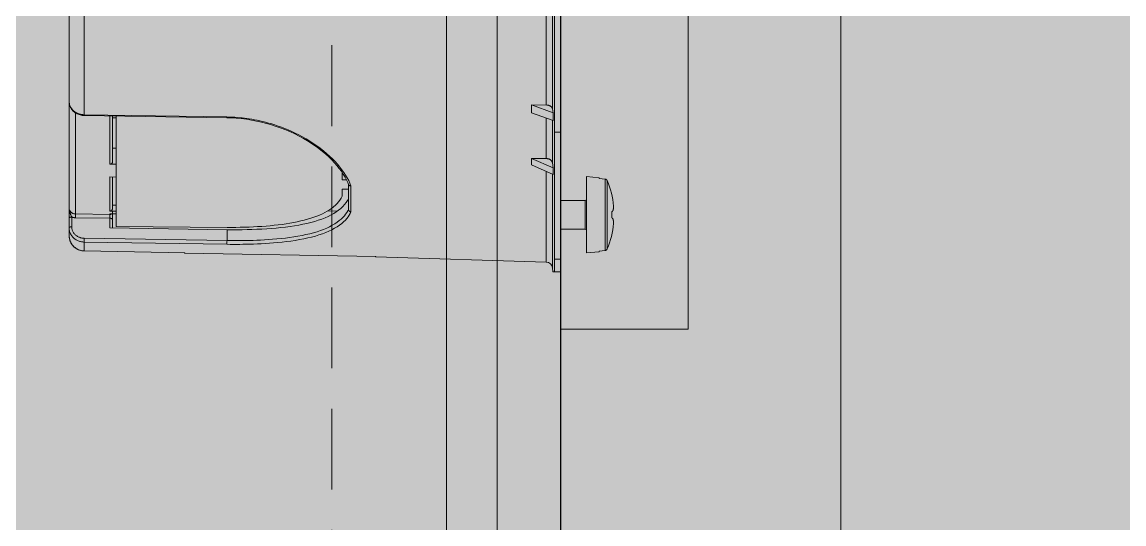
# Model space of a CAD drawing. Header units: millimetres. Extents: x -853320 to 19484, y -510814 to 9708.
# Drawn here: x 10873.5 to 10960.1, y 7686.5 to 7726 of the extents above; entities that cross this region are included whole.
import ezdxf

# ---------------------------------------------------------------- set-up
doc = ezdxf.new("R2010")
doc.units = ezdxf.units.MM
doc.linetypes.add('NASCOSTA', pattern=[9.525, 6.35, -3.175])
for name, color, linetype, lineweight in [('F_ARREDI', 7, 'Continuous', 5), ('F_ELETTRICO', 22, 'Continuous', 5), ('F_Iluminazione', 170, 'Continuous', 5), ('F_MULTI laminato OPACO', 1, 'Continuous', 5)]:
    doc.layers.add(name, color=color, linetype=linetype, lineweight=lineweight)
doc.layers.add('IA_ARREDI', color=73, linetype='Continuous')
doc.layers.add('TRATTEGGI - Hatch', color=7, linetype='Continuous')

# ---------------------------------------------------------------- blocks, each defined once
blk = doc.blocks.new('SCATOLA INCASSO_1 P_sezione e pianta')
at = {"layer": 'F_ELETTRICO', "transparency": 33554508}
h = blk.add_hatch(color=5, dxfattribs=at)
h.dxf.hatch_style = 1
h.paths.add_polyline_path([(55422.364, -13644.128), (55432.364, -13644.128), (55432.364, -13724.128), (55422.364, -13724.128)])
at = {"layer": 'F_ELETTRICO'}
for p, q in [((55432.364, -13719.628), (55432.364, -13648.628)), ((55432.995, -13648.628), (55432.364, -13648.628)), ((55432.864, -13719.628), (55432.864, -13648.628)), ((55433.029, -13648.95), (55432.995, -13648.628)), ((55433.029, -13656.324), (55433.029, -13648.95)), ((55433.518, -13656.54), (55433.518, -13649.398)), ((55446.896, -13649.83), (55433.518, -13649.398)), ((55429.364, -13650.278), (55428.893, -13650.32)), ((55428.893, -13655.936), (55428.893, -13650.32)), ((55429.364, -13650.215), (55430.364, -13650.128)), ((55429.364, -13650.215), (55429.364, -13650.278)), ((55430.364, -13656.128), (55430.364, -13650.128)), ((55432.364, -13649.628), (55432.864, -13649.628)), ((55446.896, -13649.83), (55446.896, -13649.85)), ((55446.903, -13649.85), (55446.896, -13649.85)), ((55446.903, -13649.85), (55446.896, -13649.85)), ((55461.896, -13650.117), (55446.903, -13649.85)), ((55461.896, -13650.117), (55461.896, -13650.117)), ((55461.896, -13650.117), (55461.896, -13650.143)), ((55461.908, -13650.118), (55461.896, -13650.117)), ((55461.903, -13650.143), (55461.896, -13650.143)), ((55461.903, -13650.143), (55461.896, -13650.143)), ((55469.815, -13650.285), (55461.903, -13650.143)), ((55469.815, -13650.285), (55469.815, -13650.285)), ((55469.815, -13650.285), (55469.815, -13650.983)), ((55428.727, -13655.812), (55428.727, -13650.443)), ((55458.594, -13651.101), (55458.596, -13651.005)), ((55458.594, -13651.101), (55458.594, -13651.954)), ((55469.811, -13651.279), (55458.594, -13651.101)), ((55458.596, -13651.005), (55458.597, -13650.909)), ((55469.815, -13650.983), (55458.597, -13650.805)), ((55458.597, -13650.85), (55458.597, -13650.822)), ((55458.597, -13650.909), (55458.597, -13650.85)), ((55469.811, -13651.279), (55469.813, -13651.183)), ((55469.813, -13651.183), (55469.814, -13651.086)), ((55469.814, -13651.086), (55469.815, -13651.028)), ((55469.815, -13651.028), (55469.815, -13651)), ((55430.464, -13652.003), (55430.464, -13654.253)), ((55430.464, -13652.003), (55432.364, -13652.003)), ((55458.594, -13651.954), (55467.794, -13652.1)), ((55467.594, -13653.408), (55467.594, -13652.097)), ((55470.994, -13682.187), (55470.994, -13651.487)), ((55428.222, -13652.473), (55428.22, -13652.5)), ((55428.223, -13652.446), (55428.222, -13652.473)), ((55428.271, -13652.783), (55428.274, -13652.795)), ((55428.274, -13652.795), (55428.283, -13652.807)), ((55428.37, -13653.356), (55428.37, -13652.9)), ((55458.594, -13652.134), (55467.294, -13652.203)), ((55467.294, -13660.889), (55467.294, -13652.203)), ((55467.794, -13652.851), (55467.794, -13652.1)), ((55467.795, -13652.936), (55467.794, -13652.851)), ((55467.794, -13652.851), (55470.506, -13652.895)), ((55467.797, -13653.041), (55467.795, -13652.936)), ((55470.504, -13652.99), (55470.506, -13652.895)), ((55470.794, -13652.956), (55470.794, -13652.189)), ((55428.22, -13653.755), (55428.222, -13653.783)), ((55428.222, -13653.783), (55428.223, -13653.81)), ((55428.271, -13653.473), (55428.268, -13653.486)), ((55428.271, -13653.473), (55428.274, -13653.46)), ((55448.855, -13653.358), (55448.855, -13655.391)), ((55449.051, -13653.546), (55449.051, -13655.52)), ((55450.677, -13653.431), (55449.92, -13653.421)), ((55467.294, -13653.203), (55467.594, -13653.203)), ((55467.294, -13653.408), (55467.594, -13653.408)), ((55467.797, -13653.207), (55467.594, -13653.203)), ((55467.797, -13653.412), (55467.594, -13653.408)), ((55467.594, -13656.098), (55467.594, -13653.606)), ((55467.797, -13653.098), (55467.797, -13653.041)), ((55467.797, -13653.12), (55467.797, -13653.098)), ((55467.797, -13653.207), (55467.797, -13653.147)), ((55467.797, -13653.147), (55470.503, -13653.19)), ((55467.797, -13656.101), (55467.797, -13653.412)), ((55470.502, -13653.146), (55470.503, -13653.087)), ((55470.502, -13653.174), (55470.502, -13653.146)), ((55470.503, -13653.087), (55470.504, -13652.99)), ((55470.503, -13653.19), (55470.503, -13661.143)), ((55470.866, -13653.128), (55470.841, -13653.07)), ((55430.464, -13654.253), (55432.364, -13654.253)), ((55449.551, -13655.136), (55449.551, -13654.579)), ((55467.594, -13653.893), (55467.294, -13653.893)), ((55449.107, -13655.658), (55449.042, -13655.498)), ((55449.551, -13655.136), (55449.051, -13655.132)), ((55428.893, -13655.936), (55429.364, -13655.978)), ((55429.364, -13655.978), (55429.364, -13656.04)), ((55429.364, -13656.04), (55430.364, -13656.128)), ((55432.976, -13656.815), (55432.976, -13656.301)), ((55432.976, -13656.301), (55434.664, -13657.047)), ((55449.551, -13655.881), (55449.209, -13655.878)), ((55449.551, -13656.459), (55449.551, -13655.881)), ((55467.797, -13656.101), (55467.294, -13656.094)), ((55433.029, -13657.205), (55432.976, -13656.815)), ((55432.976, -13656.815), (55434.664, -13657.562)), ((55433.029, -13660.546), (55433.029, -13657.205)), ((55434.664, -13657.562), (55434.664, -13657.047)), ((55467.294, -13657.094), (55467.797, -13657.101)), ((55467.594, -13660.893), (55467.594, -13657.271)), ((55467.797, -13660.897), (55467.797, -13657.101)), ((55434.664, -13657.562), (55433.469, -13657.546)), ((55433.518, -13660.728), (55433.518, -13657.546)), ((55467.594, -13658.357), (55467.294, -13658.355)), ((55432.364, -13659.628), (55432.864, -13659.628)), ((55432.976, -13661.139), (55432.976, -13660.527)), ((55432.976, -13660.527), (55434.664, -13661.153)), ((55469.814, -13660.929), (55458.597, -13660.751)), ((55467.294, -13660.756), (55467.594, -13660.759)), ((55433.029, -13661.467), (55432.976, -13661.139)), ((55432.976, -13661.139), (55434.664, -13661.766)), ((55433.029, -13678.793), (55433.029, -13661.467)), ((55434.664, -13661.153), (55434.664, -13661.766)), ((55458.597, -13660.816), (55469.815, -13660.994)), ((55469.815, -13660.994), (55469.815, -13697.529)), ((55434.664, -13661.766), (55433.469, -13661.753)), ((55433.518, -13678.871), (55433.518, -13661.753)), ((55470.984, -13661.909), (55470.991, -13661.974)), ((55470.991, -13661.974), (55470.994, -13662.039))]:
    blk.add_line(p, q, dxfattribs=at)
at = {"layer": 'F_ELETTRICO', "color": 5}
blk.add_lwpolyline([(55422.364, -13644.128), (55432.364, -13644.128), (55432.364, -13724.128), (55422.364, -13724.128)], close=True, dxfattribs=at)
at = {"layer": 'F_ELETTRICO'}
for points in [[(55428.893, -13650.32), (55428.881, -13650.321), (55428.869, -13650.323), (55428.858, -13650.326), (55428.846, -13650.33), (55428.835, -13650.334), (55428.824, -13650.339), (55428.813, -13650.345), (55428.803, -13650.351), (55428.793, -13650.358), (55428.784, -13650.366), (55428.775, -13650.374), (55428.766, -13650.382), (55428.758, -13650.392), (55428.751, -13650.401), (55428.744, -13650.411), (55428.738, -13650.421), (55428.732, -13650.432), (55428.727, -13650.443)], [(55461.962, -13650.144), (55461.956, -13650.139), (55461.945, -13650.131), (55461.933, -13650.125), (55461.921, -13650.121), (55461.908, -13650.118)], [(55470.981, -13651.311), (55470.967, -13651.236), (55470.947, -13651.154), (55470.921, -13651.074), (55470.889, -13650.995), (55470.851, -13650.919), (55470.809, -13650.846), (55470.761, -13650.776), (55470.709, -13650.71), (55470.652, -13650.647), (55470.591, -13650.589), (55470.526, -13650.535), (55470.457, -13650.485), (55470.385, -13650.441), (55470.31, -13650.402), (55470.232, -13650.368), (55470.153, -13650.34), (55470.072, -13650.318), (55469.989, -13650.301), (55469.905, -13650.29), (55469.815, -13650.285)], [(55470.593, -13650.591), (55470.534, -13650.541), (55470.471, -13650.495), (55470.406, -13650.453), (55470.338, -13650.416), (55470.267, -13650.383), (55470.195, -13650.355), (55470.121, -13650.331), (55470.046, -13650.312), (55469.969, -13650.298), (55469.892, -13650.289), (55469.815, -13650.285)], [(55458.597, -13650.805), (55458.35, -13650.802), (55458.1, -13650.8), (55457.848, -13650.8), (55457.596, -13650.801), (55457.341, -13650.803), (55457.076, -13650.808), (55456.797, -13650.814), (55456.507, -13650.823), (55456.209, -13650.835), (55455.902, -13650.849), (55455.586, -13650.867), (55455.263, -13650.888), (55454.932, -13650.914), (55454.594, -13650.943), (55454.255, -13650.978), (55453.913, -13651.018), (55453.569, -13651.064), (55453.231, -13651.115), (55452.899, -13651.171), (55452.572, -13651.234), (55452.255, -13651.302), (55451.95, -13651.376), (55451.654, -13651.456), (55451.371, -13651.542), (55451.1, -13651.634), (55450.842, -13651.732), (55450.597, -13651.836), (55450.365, -13651.947), (55450.147, -13652.064), (55449.944, -13652.186), (55449.758, -13652.313), (55449.587, -13652.445), (55449.434, -13652.578), (55449.299, -13652.71), (55449.183, -13652.843), (55449.08, -13652.975), (55448.991, -13653.104), (55448.916, -13653.232), (55448.855, -13653.358)], [(55458.594, -13651.101), (55458.352, -13651.097), (55458.108, -13651.095), (55457.861, -13651.095), (55457.614, -13651.096), (55457.365, -13651.098), (55457.106, -13651.102), (55456.833, -13651.108), (55456.55, -13651.116), (55456.258, -13651.126), (55455.958, -13651.14), (55455.65, -13651.156), (55455.334, -13651.176), (55455.01, -13651.2), (55454.68, -13651.228), (55454.347, -13651.261), (55454.012, -13651.299), (55453.676, -13651.342), (55453.345, -13651.39), (55453.02, -13651.444), (55452.701, -13651.503), (55452.391, -13651.568), (55452.091, -13651.639), (55451.802, -13651.715), (55451.524, -13651.797), (55451.259, -13651.885), (55451.006, -13651.979), (55450.765, -13652.079), (55450.538, -13652.186), (55450.323, -13652.298), (55450.125, -13652.415), (55449.941, -13652.538), (55449.773, -13652.665), (55449.623, -13652.793), (55449.491, -13652.921), (55449.375, -13653.05), (55449.274, -13653.177), (55449.187, -13653.303), (55449.113, -13653.427), (55449.051, -13653.548)], [(55458.597, -13650.822), (55458.597, -13650.812), (55458.597, -13650.805)], [(55469.815, -13651), (55469.815, -13650.99), (55469.815, -13650.983)], [(55470.994, -13652.089), (55470.991, -13652.02), (55470.984, -13651.951), (55470.973, -13651.883), (55470.957, -13651.816), (55470.936, -13651.75), (55470.911, -13651.685), (55470.882, -13651.622), (55470.849, -13651.561), (55470.811, -13651.502), (55470.77, -13651.445), (55470.725, -13651.391), (55470.676, -13651.339), (55470.625, -13651.291), (55470.57, -13651.245), (55470.514, -13651.204), (55470.456, -13651.166), (55470.396, -13651.132), (55470.336, -13651.102), (55470.275, -13651.075), (55470.213, -13651.053), (55470.153, -13651.034), (55470.093, -13651.018), (55470.034, -13651.005), (55469.977, -13650.996), (55469.921, -13650.989), (55469.867, -13650.985), (55469.815, -13650.983)], [(55470.981, -13651.311), (55470.971, -13651.255), (55470.954, -13651.179), (55470.931, -13651.105), (55470.904, -13651.032), (55470.873, -13650.961), (55470.836, -13650.892), (55470.796, -13650.826), (55470.751, -13650.762), (55470.702, -13650.702), (55470.649, -13650.645)], [(55458.594, -13651.954), (55458.202, -13651.95), (55457.809, -13651.949), (55457.416, -13651.952), (55457.024, -13651.958), (55456.633, -13651.968), (55456.244, -13651.982), (55455.859, -13652), (55455.477, -13652.023), (55455.1, -13652.05), (55454.726, -13652.081), (55454.358, -13652.117), (55453.997, -13652.158), (55453.643, -13652.205), (55453.297, -13652.256), (55452.96, -13652.314), (55452.631, -13652.377), (55452.311, -13652.447), (55452.003, -13652.522), (55451.708, -13652.604), (55451.424, -13652.692), (55451.154, -13652.786), (55450.896, -13652.887), (55450.653, -13652.995), (55450.423, -13653.109), (55450.209, -13653.229), (55450.01, -13653.356), (55449.825, -13653.489), (55449.657, -13653.629), (55449.503, -13653.776), (55449.366, -13653.928), (55449.245, -13654.085), (55449.14, -13654.249), (55449.051, -13654.417)], [(55470.794, -13652.189), (55470.792, -13652.132), (55470.786, -13652.075), (55470.776, -13652.02), (55470.763, -13651.964), (55470.746, -13651.91), (55470.725, -13651.857), (55470.701, -13651.805), (55470.673, -13651.755), (55470.642, -13651.706), (55470.607, -13651.659), (55470.57, -13651.614), (55470.529, -13651.572), (55470.486, -13651.532), (55470.441, -13651.495), (55470.394, -13651.46), (55470.345, -13651.429), (55470.296, -13651.401), (55470.245, -13651.376), (55470.195, -13651.355), (55470.143, -13651.336), (55470.093, -13651.32), (55470.043, -13651.307), (55469.994, -13651.297), (55469.946, -13651.289), (55469.9, -13651.283), (55469.855, -13651.28), (55469.811, -13651.279)], [(55470.794, -13652.189), (55470.815, -13652.188), (55470.835, -13652.187), (55470.856, -13652.184), (55470.875, -13652.18), (55470.894, -13652.176), (55470.911, -13652.17), (55470.928, -13652.163), (55470.942, -13652.156), (55470.956, -13652.148), (55470.967, -13652.139), (55470.977, -13652.13), (55470.984, -13652.12), (55470.989, -13652.11), (55470.993, -13652.099), (55470.994, -13652.089)], [(55470.994, -13651.487), (55470.991, -13651.409), (55470.984, -13651.332), (55470.981, -13651.311)], [(55428.22, -13652.5), (55428.222, -13652.516), (55428.223, -13652.532), (55428.225, -13652.547), (55428.227, -13652.561), (55428.229, -13652.575), (55428.231, -13652.588), (55428.233, -13652.602), (55428.235, -13652.614), (55428.237, -13652.627), (55428.239, -13652.64), (55428.242, -13652.653), (55428.244, -13652.666), (55428.247, -13652.679), (55428.249, -13652.691), (55428.252, -13652.704), (55428.255, -13652.717), (55428.258, -13652.73), (55428.261, -13652.744), (55428.264, -13652.757), (55428.268, -13652.77), (55428.271, -13652.783)], [(55428.283, -13652.807), (55428.292, -13652.818), (55428.302, -13652.83), (55428.312, -13652.841), (55428.323, -13652.853), (55428.334, -13652.865), (55428.346, -13652.876), (55428.358, -13652.888), (55428.37, -13652.9)], [(55449.551, -13654.579), (55449.632, -13654.428), (55449.725, -13654.282), (55449.831, -13654.141), (55449.949, -13654.005), (55450.08, -13653.875), (55450.222, -13653.75), (55450.376, -13653.63), (55450.542, -13653.515), (55450.719, -13653.405), (55450.907, -13653.3), (55451.106, -13653.201), (55451.317, -13653.106), (55451.538, -13653.015), (55451.77, -13652.93), (55452.011, -13652.85), (55452.263, -13652.774), (55452.524, -13652.703), (55452.794, -13652.637), (55453.072, -13652.576), (55453.358, -13652.519), (55453.651, -13652.466), (55453.951, -13652.418), (55454.257, -13652.374), (55454.569, -13652.334), (55454.885, -13652.298), (55455.205, -13652.266), (55455.53, -13652.238), (55455.858, -13652.213), (55456.19, -13652.192), (55456.525, -13652.174), (55456.864, -13652.16), (55457.205, -13652.148), (55457.549, -13652.14), (55457.895, -13652.135), (55458.244, -13652.133), (55458.594, -13652.134)], [(55467.594, -13652.751), (55467.595, -13652.762), (55467.598, -13652.772), (55467.604, -13652.782), (55467.611, -13652.792), (55467.621, -13652.801), (55467.632, -13652.81), (55467.645, -13652.818), (55467.66, -13652.826), (55467.676, -13652.832), (55467.694, -13652.838), (55467.712, -13652.843), (55467.732, -13652.847), (55467.752, -13652.849), (55467.773, -13652.851), (55467.794, -13652.851)], [(55470.506, -13652.895), (55470.539, -13652.896), (55470.572, -13652.898), (55470.605, -13652.903), (55470.637, -13652.908), (55470.67, -13652.915), (55470.701, -13652.923), (55470.733, -13652.933), (55470.763, -13652.944), (55470.794, -13652.956)], [(55470.794, -13652.956), (55470.815, -13652.955), (55470.835, -13652.954), (55470.856, -13652.951), (55470.875, -13652.947), (55470.894, -13652.943), (55470.911, -13652.937), (55470.928, -13652.93), (55470.942, -13652.923), (55470.956, -13652.915), (55470.967, -13652.906), (55470.977, -13652.897), (55470.984, -13652.887), (55470.989, -13652.877), (55470.993, -13652.866), (55470.994, -13652.856)], [(55470.841, -13653.07), (55470.81, -13652.997), (55470.801, -13652.975), (55470.794, -13652.956)], [(55428.268, -13653.486), (55428.264, -13653.499), (55428.261, -13653.512), (55428.258, -13653.525), (55428.255, -13653.538), (55428.252, -13653.551), (55428.249, -13653.564), (55428.247, -13653.577), (55428.244, -13653.59), (55428.242, -13653.602), (55428.239, -13653.615), (55428.237, -13653.628), (55428.235, -13653.641), (55428.233, -13653.654), (55428.231, -13653.667), (55428.229, -13653.681), (55428.227, -13653.694), (55428.225, -13653.709), (55428.223, -13653.724), (55428.222, -13653.739), (55428.22, -13653.755)], [(55428.37, -13653.356), (55428.358, -13653.368), (55428.346, -13653.379), (55428.334, -13653.391), (55428.323, -13653.402), (55428.312, -13653.414), (55428.302, -13653.426), (55428.292, -13653.437), (55428.283, -13653.449), (55428.274, -13653.46)], [(55448.855, -13653.358), (55448.875, -13653.36), (55448.896, -13653.364), (55448.915, -13653.37), (55448.935, -13653.378), (55448.953, -13653.388), (55448.97, -13653.399), (55448.987, -13653.411), (55449.001, -13653.425), (55449.014, -13653.441), (55449.025, -13653.457), (55449.035, -13653.474), (55449.042, -13653.492), (55449.047, -13653.51), (55449.05, -13653.528), (55449.051, -13653.546)], [(55467.594, -13653.606), (55467.595, -13653.585), (55467.598, -13653.565), (55467.604, -13653.545), (55467.612, -13653.526), (55467.621, -13653.508), (55467.633, -13653.49), (55467.646, -13653.475), (55467.661, -13653.46), (55467.678, -13653.448), (55467.696, -13653.437), (55467.715, -13653.427), (55467.735, -13653.42), (55467.755, -13653.415), (55467.776, -13653.413), (55467.797, -13653.412)], [(55467.653, -13653.204), (55467.661, -13653.196), (55467.678, -13653.183)], [(55467.678, -13653.183), (55467.696, -13653.172), (55467.715, -13653.163)], [(55467.715, -13653.163), (55467.735, -13653.156), (55467.755, -13653.151), (55467.776, -13653.148), (55467.797, -13653.147)], [(55467.797, -13653.147), (55467.797, -13653.143), (55467.797, -13653.137), (55467.797, -13653.12)], [(55470.503, -13653.19), (55470.502, -13653.183), (55470.502, -13653.174)], [(55470.503, -13653.19), (55470.537, -13653.192), (55470.572, -13653.195), (55470.606, -13653.201), (55470.639, -13653.209), (55470.672, -13653.219), (55470.704, -13653.231), (55470.735, -13653.245), (55470.765, -13653.261), (55470.794, -13653.279), (55470.822, -13653.299), (55470.848, -13653.32), (55470.873, -13653.344), (55470.897, -13653.371), (55470.918, -13653.399), (55470.938, -13653.429), (55470.955, -13653.461), (55470.969, -13653.494), (55470.98, -13653.528), (55470.987, -13653.562), (55470.992, -13653.598), (55470.994, -13653.633)], [(55470.994, -13653.633), (55470.992, -13653.574), (55470.986, -13653.517), (55470.978, -13653.463), (55470.967, -13653.411), (55470.954, -13653.362), (55470.94, -13653.316), (55470.925, -13653.273), (55470.91, -13653.233), (55470.895, -13653.196), (55470.88, -13653.161), (55470.866, -13653.128)], [(55448.855, -13655.391), (55448.938, -13655.599), (55449.036, -13655.809), (55449.148, -13656.021), (55449.274, -13656.234), (55449.414, -13656.449), (55449.567, -13656.664), (55449.735, -13656.88), (55449.916, -13657.096), (55450.111, -13657.311), (55450.32, -13657.524), (55450.541, -13657.737), (55450.775, -13657.946), (55451.02, -13658.151), (55451.277, -13658.352), (55451.542, -13658.547), (55451.815, -13658.735), (55452.095, -13658.916), (55452.378, -13659.088), (55452.662, -13659.25), (55452.948, -13659.402), (55453.231, -13659.544), (55453.511, -13659.676), (55453.788, -13659.797), (55454.059, -13659.909), (55454.325, -13660.011), (55454.584, -13660.104), (55454.838, -13660.19), (55455.086, -13660.268), (55455.327, -13660.338), (55455.562, -13660.401), (55455.791, -13660.459), (55456.014, -13660.51), (55456.23, -13660.557), (55456.441, -13660.598), (55456.646, -13660.635), (55456.846, -13660.667), (55457.039, -13660.696), (55457.227, -13660.72), (55457.414, -13660.742), (55457.6, -13660.761), (55457.786, -13660.777), (55457.978, -13660.791), (55458.178, -13660.802), (55458.385, -13660.81), (55458.597, -13660.816)], [(55448.855, -13655.391), (55448.875, -13655.391), (55448.896, -13655.393), (55448.916, -13655.396), (55448.935, -13655.402), (55448.954, -13655.409), (55448.971, -13655.417), (55448.987, -13655.427), (55449.001, -13655.439), (55449.014, -13655.452)], [(55449.014, -13655.452), (55449.025, -13655.466), (55449.034, -13655.481), (55449.042, -13655.498)], [(55428.727, -13655.812), (55428.732, -13655.823), (55428.738, -13655.834), (55428.744, -13655.845), (55428.751, -13655.855), (55428.758, -13655.864), (55428.766, -13655.873), (55428.775, -13655.882), (55428.784, -13655.89), (55428.793, -13655.898), (55428.803, -13655.904), (55428.814, -13655.911), (55428.824, -13655.916), (55428.835, -13655.921), (55428.846, -13655.926), (55428.858, -13655.929), (55428.87, -13655.932), (55428.881, -13655.934), (55428.893, -13655.936)], [(55449.607, -13656.543), (55449.457, -13656.317), (55449.324, -13656.095), (55449.207, -13655.875), (55449.107, -13655.658)], [(55433.029, -13657.205), (55433.034, -13657.23), (55433.04, -13657.254), (55433.048, -13657.277), (55433.059, -13657.301), (55433.071, -13657.324), (55433.085, -13657.346), (55433.101, -13657.367), (55433.119, -13657.388), (55433.139, -13657.407), (55433.16, -13657.426), (55433.183, -13657.443), (55433.207, -13657.46), (55433.232, -13657.475), (55433.259, -13657.489), (55433.286, -13657.501), (55433.315, -13657.512), (55433.345, -13657.522), (55433.375, -13657.53), (55433.406, -13657.537), (55433.437, -13657.542), (55433.469, -13657.546)], [(55458.597, -13660.751), (55458.273, -13660.741), (55457.874, -13660.718), (55457.474, -13660.683), (55457.074, -13660.634), (55456.675, -13660.573), (55456.277, -13660.499), (55455.882, -13660.413), (55455.491, -13660.314), (55455.104, -13660.203), (55454.722, -13660.08), (55454.347, -13659.946), (55453.978, -13659.802), (55453.617, -13659.647), (55453.265, -13659.482), (55452.922, -13659.309), (55452.59, -13659.126), (55452.268, -13658.936), (55451.957, -13658.739), (55451.659, -13658.536), (55451.373, -13658.326), (55451.101, -13658.112), (55450.842, -13657.894), (55450.598, -13657.673), (55450.369, -13657.449), (55450.155, -13657.223), (55449.956, -13656.996), (55449.773, -13656.769), (55449.607, -13656.543)], [(55467.594, -13657.271), (55467.595, -13657.253), (55467.598, -13657.235), (55467.604, -13657.218), (55467.612, -13657.201), (55467.621, -13657.185), (55467.633, -13657.17), (55467.646, -13657.156), (55467.661, -13657.144), (55467.678, -13657.133), (55467.696, -13657.123), (55467.715, -13657.115), (55467.735, -13657.109), (55467.755, -13657.104), (55467.776, -13657.102), (55467.797, -13657.101)], [(55458.597, -13660.751), (55458.597, -13660.751), (55458.597, -13660.755), (55458.597, -13660.761), (55458.597, -13660.771)], [(55433.029, -13661.467), (55433.034, -13661.487), (55433.04, -13661.508), (55433.048, -13661.527), (55433.059, -13661.547), (55433.071, -13661.566), (55433.085, -13661.585), (55433.101, -13661.603), (55433.119, -13661.62), (55433.139, -13661.636), (55433.16, -13661.652), (55433.183, -13661.667), (55433.207, -13661.68), (55433.232, -13661.693), (55433.259, -13661.705), (55433.286, -13661.715), (55433.315, -13661.725), (55433.345, -13661.733), (55433.375, -13661.74), (55433.406, -13661.745), (55433.437, -13661.749), (55433.469, -13661.753)], [(55458.597, -13660.771), (55458.597, -13660.798), (55458.597, -13660.816)], [(55470.994, -13662.039), (55470.994, -13662.029), (55470.99, -13661.95), (55470.98, -13661.871), (55470.964, -13661.794), (55470.943, -13661.718), (55470.915, -13661.644), (55470.883, -13661.571), (55470.844, -13661.501), (55470.801, -13661.434), (55470.752, -13661.37), (55470.699, -13661.309), (55470.642, -13661.252), (55470.58, -13661.199), (55470.514, -13661.151), (55470.446, -13661.106), (55470.373, -13661.066), (55470.299, -13661.031), (55470.221, -13661.001), (55470.142, -13660.976), (55470.062, -13660.956), (55469.98, -13660.942), (55469.898, -13660.933), (55469.814, -13660.929)], [(55469.814, -13660.929), (55469.815, -13660.929), (55469.815, -13660.933), (55469.815, -13660.939), (55469.815, -13660.949)], [(55469.815, -13660.949), (55469.815, -13660.977), (55469.815, -13660.994)], [(55469.815, -13660.994), (55469.867, -13660.996), (55469.921, -13661), (55469.977, -13661.006), (55470.034, -13661.015), (55470.093, -13661.027), (55470.153, -13661.042), (55470.213, -13661.06), (55470.275, -13661.081), (55470.336, -13661.106), (55470.396, -13661.135), (55470.456, -13661.167), (55470.514, -13661.203), (55470.57, -13661.242), (55470.625, -13661.285), (55470.676, -13661.331), (55470.725, -13661.379), (55470.77, -13661.431), (55470.811, -13661.485), (55470.849, -13661.541), (55470.882, -13661.598), (55470.911, -13661.658), (55470.936, -13661.719), (55470.957, -13661.781), (55470.973, -13661.844), (55470.984, -13661.909)]]:
    blk.add_lwpolyline(points, dxfattribs=at)
for centre, radius, start, end in [((55433.526, -13648.898), 0.5, 186, 269), ((55446.894, -13649.93), 0.1, 51.9924, 89), ((55461.894, -13650.217), 0.1, 46.88802, 88.9794), ((55435.164, -13653.128), 6.974, 157.36168, 174.38909), ((55430.464, -13651.903), 0.1, 180.0001, 270), ((55435.164, -13653.128), 6.974, 185.6109, 202.63832), ((55430.464, -13654.353), 0.1, 90, 179.9999)]:
    blk.add_arc(centre, radius, start, end, dxfattribs=at)
blk = doc.blocks.new('BAGNO-LAVANDERIA_pianta_sol.B')
at = {"layer": 'F_MULTI laminato OPACO', "true_color": 0x636466, "transparency": 33554559}
h = blk.add_hatch(color=251, dxfattribs=at)
h.dxf.hatch_style = 1
h.paths.add_polyline_path([(863997.77, 518692.993), (864257.77, 518692.993), (864257.77, 517588.993), (863997.77, 517588.993)])
at = {"layer": 'IA_ARREDI', "ltscale": 10, "true_color": 0xcecce6, "transparency": 33554559}
h = blk.add_hatch(color=254, dxfattribs=at)
h.dxf.hatch_style = 1
h.paths.add_polyline_path([(865408.77, 518292.993), (864235.77, 518292.993), (864235.77, 518692.993), (865408.77, 518692.993)])
at = {"layer": 'TRATTEGGI - Hatch', "transparency": 33554687}
h = blk.add_hatch(color=1, dxfattribs=at)
h.dxf.hatch_style = 1
h.set_gradient(color1=(192, 192, 192), color2=(255, 255, 0), rotation=90, name='INVCURVED')
h.paths.add_polyline_path([(864226.77, 517588.993), (864226.77, 518692.993), (864230.77, 518692.993), (864230.77, 517588.993)])
at = {"layer": 'F_Iluminazione'}
blk.add_lwpolyline([(864226.77, 517588.993), (864226.77, 518692.993), (864230.77, 518692.993), (864230.77, 517588.993)], close=True, dxfattribs=at)
at = {"layer": 'F_MULTI laminato OPACO'}
blk.add_lwpolyline([(863997.77, 518692.993), (864257.77, 518692.993), (864257.77, 517588.993), (863997.77, 517588.993)], close=True, dxfattribs=at)
at = {"layer": 'F_MULTI laminato OPACO', "linetype": 'NASCOSTA'}
blk.add_lwpolyline([(864217.77, 518692.993), (864235.77, 518692.993), (864235.77, 517588.993), (864217.77, 517588.993)], close=True, dxfattribs=at)
at = {"layer": 'IA_ARREDI', "ltscale": 10}
blk.add_lwpolyline([(865408.77, 518292.993), (864235.77, 518292.993), (864235.77, 518692.993), (865408.77, 518692.993)], close=True, dxfattribs=at)
at = {"layer": 'Defpoints', "rotation": 180}
blk.add_blockref('SCATOLA INCASSO_1 P_sezione e pianta', (919668.134, 504871.865), dxfattribs=at)

msp = doc.modelspace()

# ---------------------------------------------------------------- block references
at = {"layer": 'F_ARREDI', "color": 2, "lineweight": 5}
msp.add_blockref('BAGNO-LAVANDERIA_pianta_sol.B', (-853319.899, -510814.178), dxfattribs=at)

doc.saveas('drawing.dxf')
